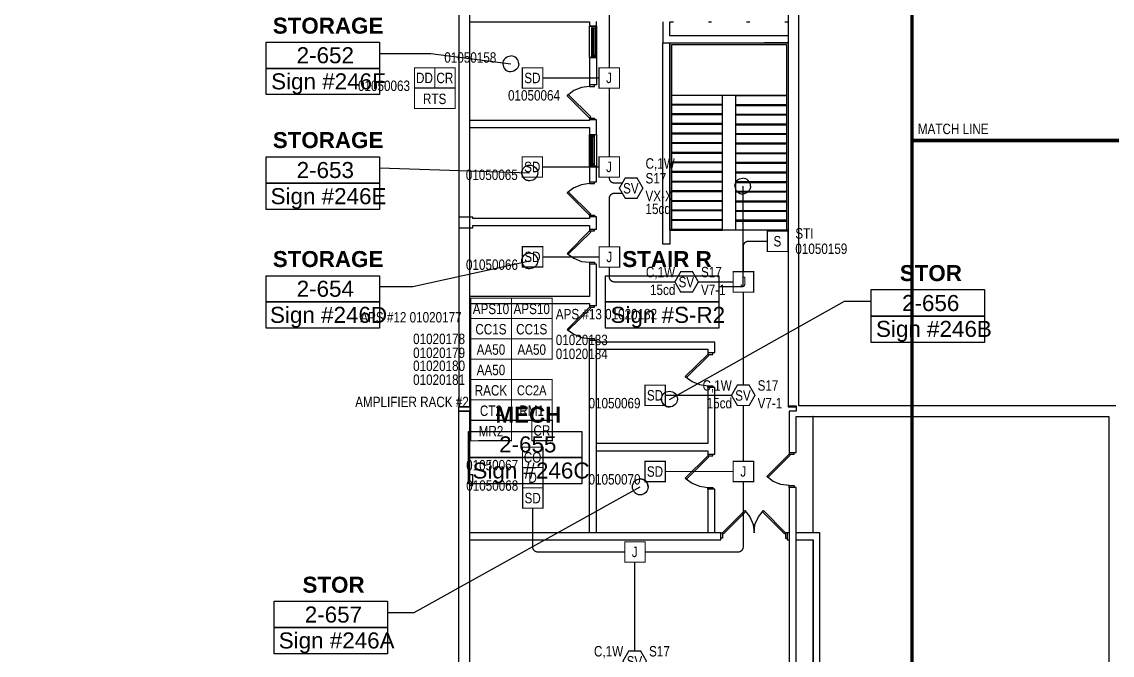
# Model space of a CAD drawing. Header units: inches. Extents: x 9349 to 17082, y 17684 to 25415.
# Drawn here: x 13051 to 14303, y 21791 to 22518 of the extents above; entities that cross this region are included whole.
import ezdxf
from ezdxf.enums import TextEntityAlignment as Align

# ---------------------------------------------------------------- set-up
doc = ezdxf.new("R2010")
doc.units = ezdxf.units.IN
doc.header["$LTSCALE"] = 0.25
doc.header["$MEASUREMENT"] = 0
for name, color, linetype in [('AMPLIFIER', 1, 'Continuous'), ('BACKGROUND', 8, 'Continuous'), ('CL-TEXT', 3, 'Continuous'), ('CO DETECTOR', 1, 'Continuous'), ('CONDUIT', 6, 'Continuous'), ('DUCT DETECTOR', 1, 'Continuous'), ('HEAT DETECTOR', 1, 'Continuous'), ('JUNCTION BOX', 1, 'Continuous'), ('MONITOR MODULE', 1, 'Continuous'), ('POWER SUPPLY', 1, 'Continuous'), ('PULL STATION', 1, 'Continuous'), ('RELAY MODULES', 1, 'Continuous'), ('REMOTE TEST STATION', 1, 'Continuous'), ('SIGNAL MODULE', 1, 'Continuous'), ('SMOKE DETECTOR', 1, 'Continuous'), ('SPEAKER STROBE', 1, 'Continuous')]:
    doc.layers.add(name, color=color, linetype=linetype)
doc.styles.add('Arial', font='arial.ttf', dxfattribs={"width": 0.8})
doc.styles.add('ESSCOE_TEXT', font='arial.ttf', dxfattribs={"width": 0.8, "height": 12})
doc.styles.add('PDF Arial', font='arial.ttf')
doc.styles.add('PDF Arial Bold', font='arialbd.ttf')

# ---------------------------------------------------------------- blocks, each defined once
blk = doc.blocks.new('SIGA-HRD')
at = {"layer": 'HEAT DETECTOR', "const_width": 1.3}
blk.add_lwpolyline([(-11.5, -11.7), (-11.5, 11.7), (11.9, 11.7), (11.9, -11.7)], close=True, dxfattribs=at)
at = {"layer": 'HEAT DETECTOR', "style": 'Arial', "width": 0.8}
blk.add_text('D', height=12, dxfattribs=at).set_placement((0, 0), align=Align.MIDDLE)
for tag, p in [('ADDRESS', (20.6, 9)), ('ZONE', (20.6, -8.6))]:
    blk.add_attdef(tag, text='', height=12, dxfattribs=at).set_placement(p, align=Align.MIDDLE_LEFT)
blk.add_attdef('SUBSCRIPT', text='', height=12, dxfattribs=at).set_placement((-16.6, -9), align=Align.MIDDLE_RIGHT)
blk = doc.blocks.new('SIGA-COD')
at = {"layer": 'CO DETECTOR', "const_width": 1.3}
blk.add_lwpolyline([(-11.5, -11.7), (-11.5, 11.7), (11.9, 11.7), (11.9, -11.7)], close=True, dxfattribs=at)
at = {"layer": 'CO DETECTOR', "style": 'Arial', "width": 0.8}
blk.add_text('CO', height=12, dxfattribs=at).set_placement((0, 0), align=Align.MIDDLE)
for tag, p in [('ADDRESS', (20.6, 9)), ('ZONE', (20.6, -8.6))]:
    blk.add_attdef(tag, text='', height=12, dxfattribs=at).set_placement(p, align=Align.MIDDLE_LEFT)
blk.add_attdef('SUBSCRIPT', text='', height=12, dxfattribs=at).set_placement((-16.6, -9), align=Align.MIDDLE_RIGHT)
blk = doc.blocks.new('SIGA-278')
at = {"layer": 'PULL STATION', "const_width": 1.3}
blk.add_lwpolyline([(-11.5, -11.7), (-11.5, 11.7), (11.9, 11.7), (11.9, -11.7)], close=True, dxfattribs=at)
at = {"layer": 'PULL STATION', "style": 'Arial', "width": 0.8}
blk.add_text('S', height=12, dxfattribs=at).set_placement((0, 0), align=Align.MIDDLE)
for tag, p in [('ADDRESS', (20.6, 9)), ('ZONE', (20.6, -8.6))]:
    blk.add_attdef(tag, text='', height=12, dxfattribs=at).set_placement(p, align=Align.MIDDLE_LEFT)
blk.add_attdef('SUBSCRIPT', text='', height=12, dxfattribs=at).set_placement((-16.6, -9), align=Align.MIDDLE_RIGHT)
blk = doc.blocks.new('SIGA-CR')
at = {"layer": 'RELAY MODULES', "const_width": 1.3}
blk.add_lwpolyline([(-11.5, -11.7), (-11.5, 11.7), (11.9, 11.7), (11.9, -11.7)], close=True, dxfattribs=at)
at = {"layer": 'RELAY MODULES', "style": 'Arial', "width": 0.8}
blk.add_text('CR', height=12, dxfattribs=at).set_placement((0, 0), align=Align.MIDDLE)
for tag, p in [('ADDRESS', (20.6, 9)), ('ZONE', (20.6, -8.6))]:
    blk.add_attdef(tag, text='', height=12, dxfattribs=at).set_placement(p, align=Align.MIDDLE_LEFT)
blk.add_attdef('SUBSCRIPT', text='', height=12, dxfattribs=at).set_placement((-16.6, -9), align=Align.MIDDLE_RIGHT)
blk = doc.blocks.new('SIGA-SD')
at = {"layer": 'DUCT DETECTOR', "const_width": 1.3}
blk.add_lwpolyline([(-11.5, -11.7), (-11.5, 11.7), (11.9, 11.7), (11.9, -11.7)], close=True, dxfattribs=at)
at = {"layer": 'DUCT DETECTOR', "style": 'Arial', "width": 0.8}
blk.add_text('DD', height=12, dxfattribs=at).set_placement((0, 0), align=Align.MIDDLE)
for tag, p in [('ADDRESS', (20.6, 9)), ('ZONE', (20.6, -8.6))]:
    blk.add_attdef(tag, text='', height=12, dxfattribs=at).set_placement(p, align=Align.MIDDLE_LEFT)
blk.add_attdef('SUBSCRIPT', text='', height=12, dxfattribs=at).set_placement((-16.6, -9), align=Align.MIDDLE_RIGHT)
blk = doc.blocks.new('SD-TRK')
at = {"layer": 'REMOTE TEST STATION', "const_width": 1.25}
blk.add_lwpolyline([(-23.2, 12.4), (23.6, 12.4), (23.6, -11), (-23.2, -11)], close=True, dxfattribs=at)
at = {"layer": 'REMOTE TEST STATION', "style": 'Arial', "width": 0.8}
blk.add_text('RTS', height=12, dxfattribs=at).set_placement((0, 0), align=Align.MIDDLE)
blk.add_attdef('DD_NUMBER', text='', height=12, dxfattribs=at).set_placement((29.5, 10.2), align=Align.MIDDLE_LEFT)
blk = doc.blocks.new('SIGA-RM1')
at = {"layer": 'MONITOR MODULE', "const_width": 1.25}
blk.add_lwpolyline([(-23.2, 12.4), (23.6, 12.4), (23.6, -11), (-23.2, -11)], close=True, dxfattribs=at)
at = {"layer": 'MONITOR MODULE', "style": 'Arial', "width": 0.8}
blk.add_text('RM1', height=12, dxfattribs=at).set_placement((0, 0), align=Align.MIDDLE)
blk = doc.blocks.new('SIGA-CT2')
at = {"layer": 'MONITOR MODULE', "const_width": 1.25}
blk.add_lwpolyline([(-23.2, 12.4), (23.6, 12.4), (23.6, -11), (-23.2, -11)], close=True, dxfattribs=at)
at = {"layer": 'MONITOR MODULE', "style": 'Arial', "width": 0.8}
blk.add_text('CT2', height=12, dxfattribs=at).set_placement((0, 0), align=Align.MIDDLE)
blk = doc.blocks.new('SIGA-CC2A')
at = {"layer": 'SIGNAL MODULE', "const_width": 1.25}
blk.add_lwpolyline([(-23.4, 11.7), (23.4, 11.7), (23.4, -11.7), (-23.4, -11.7)], close=True, dxfattribs=at)
at = {"layer": 'SIGNAL MODULE', "style": 'Arial', "width": 0.8}
blk.add_text('CC2A', height=11.4, dxfattribs=at).set_placement((-0.2, -0.7), align=Align.MIDDLE)
blk.add_attdef('ADDRESS', text='', height=12, dxfattribs=at).set_placement((29.3, 9.5), align=Align.MIDDLE_LEFT)
blk = doc.blocks.new('MR201-C')
at = {"layer": 'RELAY MODULES', "const_width": 1.25}
blk.add_lwpolyline([(-23.2, 12.4), (23.6, 12.4), (23.6, -11), (-23.2, -11)], close=True, dxfattribs=at)
at = {"layer": 'RELAY MODULES', "style": 'Arial', "width": 0.8}
blk.add_text('MR2', height=12, dxfattribs=at).set_placement((0, 0), align=Align.MIDDLE)
blk = doc.blocks.new('GC-S7VM')
at = {"layer": 'SPEAKER STROBE', "const_width": 1.46}
blk.add_lwpolyline([(13.8, 0.2), (7.1, 11.9), (-6.4, 11.9), (-13.2, 0.2), (-6.4, -11.5), (7.1, -11.5)], close=True, dxfattribs=at)
at = {"layer": 'SPEAKER STROBE', "style": 'Arial', "width": 0.8}
blk.add_text('SV', height=12, dxfattribs=at).set_placement((0, 0), align=Align.MIDDLE)
for tag, p in [('C', (-12.9, 11.5)), ('CANDELA', (-12.6, -8.8)), ('1/2W', (-12.6, -29.2))]:
    blk.add_attdef(tag, text='', height=12, dxfattribs=at).set_placement(p, align=Align.MIDDLE_RIGHT)
for tag, p in [('Speaker_Circuit', (16.8, 11.5)), ('Visual_Circuit', (16.8, -8.8))]:
    blk.add_attdef(tag, text='', height=12, dxfattribs=at).set_placement(p, align=Align.MIDDLE_LEFT)
blk = doc.blocks.new('SIGA-PD')
at = {"layer": 'SMOKE DETECTOR', "const_width": 1.3}
blk.add_lwpolyline([(-11.5, -11.7), (-11.5, 11.7), (11.9, 11.7), (11.9, -11.7)], close=True, dxfattribs=at)
at = {"layer": 'SMOKE DETECTOR', "style": 'Arial', "width": 0.8}
blk.add_text('SD', height=12, dxfattribs=at).set_placement((0, 0), align=Align.MIDDLE)
for tag, p in [('ADDRESS', (20.6, 9)), ('ZONE', (20.6, -8.6))]:
    blk.add_attdef(tag, text='', height=12, dxfattribs=at).set_placement(p, align=Align.MIDDLE_LEFT)
blk.add_attdef('SUBSCRIPT', text='', height=12, dxfattribs=at).set_placement((-16.6, -9), align=Align.MIDDLE_RIGHT)
blk = doc.blocks.new('APS10A')
at = {"layer": 'POWER SUPPLY', "const_width": 1.25}
blk.add_lwpolyline([(-23.2, 12.4), (23.6, 12.4), (23.6, -11), (-23.2, -11)], close=True, dxfattribs=at)
at = {"layer": 'POWER SUPPLY', "style": 'Arial', "width": 0.8}
blk.add_text('APS10', height=12, dxfattribs=at).set_placement((0, 0), align=Align.MIDDLE)
for tag, p in [('SUBSCRIPT', (27.6, 11)), ('PANEL_#', (27.6, -9.7))]:
    blk.add_attdef(tag, text='', height=12, dxfattribs=at).set_placement(p, align=Align.MIDDLE_LEFT)
blk = doc.blocks.new('SIGA-CC1S')
at = {"layer": 'SIGNAL MODULE', "const_width": 1.25}
blk.add_lwpolyline([(-23.2, 12.4), (23.6, 12.4), (23.6, -11), (-23.2, -11)], close=True, dxfattribs=at)
at = {"layer": 'SIGNAL MODULE', "style": 'Arial', "width": 0.8}
blk.add_text('CC1S', height=12, dxfattribs=at).set_placement((0, 0), align=Align.MIDDLE)
for tag, p in [('ADDRESS', (28.8, 11.6)), ('SUBSCRIPT', (28.8, -10.7))]:
    blk.add_attdef(tag, text='', height=12, dxfattribs=at).set_placement(p, align=Align.MIDDLE_LEFT)
blk = doc.blocks.new('SIGA-AA50')
at = {"layer": 'AMPLIFIER', "const_width": 1.25}
blk.add_lwpolyline([(-23.2, 12.4), (23.6, 12.4), (23.6, -11), (-23.2, -11)], close=True, dxfattribs=at)
at = {"layer": 'AMPLIFIER', "style": 'Arial', "width": 0.8}
blk.add_text('AA50', height=12, dxfattribs=at).set_placement((0, 0), align=Align.MIDDLE)
blk.add_attdef('SUBSCRIPT', text='', height=12, dxfattribs=at).set_placement((27.6, 11), align=Align.MIDDLE_LEFT)
blk = doc.blocks.new('JUNCTION BOX')
at = {"const_width": 1.3}
blk.add_lwpolyline([(-11.5, -11.7), (-11.5, 11.7), (11.9, 11.7), (11.9, -11.7)], close=True, dxfattribs=at)
at = {"style": 'Arial', "width": 0.8}
blk.add_text('J', height=12, dxfattribs=at).set_placement((0, 0), align=Align.MIDDLE)
blk.add_attdef('SUBSCRIPT', text='', height=12, dxfattribs=at).set_placement((-16.6, -9), align=Align.MIDDLE_RIGHT)

msp = doc.modelspace()

# ---------------------------------------------------------------- linework, layer by layer
at = {"lineweight": 0, "const_width": 4}
for points in [[(13382.7, 22966.6), (14072.9, 22966.6), (14072.9, 22377.4)], [(14072.9, 22382.2), (17079.8, 22382.2)], [(14072.9, 21077), (14072.9, 22382.2)]]:
    msp.add_lwpolyline(points, dxfattribs=at)
at = {"layer": 'BACKGROUND', "ltscale": 6.518304}
msp.add_lwpolyline([(12016.2, 22947.6), (13930.6, 22947.6), (13930.6, 22259.4)], dxfattribs=at)
at = {"layer": 'BACKGROUND', "ltscale": 2.183383}
msp.add_lwpolyline([(13930.6, 22947.6), (13930.6, 22076.5)], dxfattribs=at)
at = {"layer": 'BACKGROUND'}
for points in [[(13942.8, 22259.4), (13942.8, 22947.6)], [(13559.3, 22622), (13565.1, 22622), (13552.6, 22622), (13552.6, 22076.5)], [(13565.1, 22518.4), (13667.3, 22518.4), (13702.7, 22518.4), (13702.7, 22513.6)], [(13710.7, 22513.6), (13710.7, 22518.4), (13710.4, 22518.4)], [(13786.9, 22518.4), (13786.9, 22494.3)], [(13786.9, 22518.4), (13786.9, 22518.4)], [(13794.9, 22502.4), (13794.9, 22518.4), (13799.1, 22518.4)], [(13839.3, 22518.4), (13842.8, 22518.4)], [(13883, 22518.4), (13886.5, 22518.4)], [(13926.7, 22518.4), (13930.5, 22518.4), (13930.5, 22502.4)], [(13702.7, 22477.3), (13702.7, 22513.6), (13710.7, 22513.6), (13702.7, 22513.6), (13710.7, 22513.6), (13710.7, 22477.3), (13710.7, 22446.1), (13702.7, 22446.1)], [(13705.3, 22513.6), (13705.3, 22511.4)], [(13705.3, 22479.2), (13705.3, 22511.7), (13706.9, 22511.7), (13707.8, 22511.7), (13707.8, 22511.4), (13709.8, 22511.4)], [(13709.8, 22479.6), (13707.8, 22479.6), (13707.8, 22479.2), (13706.9, 22479.2), (13705.3, 22479.2), (13706.9, 22479.2), (13706.9, 22479.6), (13705.3, 22479.6), (13705.3, 22511.4), (13706.9, 22511.4), (13706.9, 22511.7), (13706.9, 22479.2), (13706.9, 22511.7), (13706.9, 22479.2), (13707.8, 22479.2), (13707.8, 22511.7), (13709.8, 22511.7), (13709.8, 22479.2)], [(13705.3, 22511.7), (13706.9, 22511.7), (13707.8, 22511.7), (13707.8, 22479.2), (13707.8, 22511.7)], [(13706.9, 22511.7), (13708.1, 22511.7), (13709.8, 22511.7)], [(13709.8, 22477.3), (13709.8, 22479.6), (13709.8, 22511.4), (13709.8, 22513.6)], [(13786.9, 22494.4), (13794.9, 22494.4), (13794.9, 22263.2), (13786.9, 22263.2), (13786.9, 22494.4), (13794.9, 22494.4), (13930.6, 22494.4), (13903.6, 22494.4), (13930.6, 22494.4)], [(13930.6, 22502.4), (13794.9, 22502.4)], [(13612.4, 22469.9), (13520.4, 22481.8), (13461.6, 22481.8)], [(13705.3, 22477.3), (13705.3, 22479.6)], [(13707.8, 22479.2), (13709.8, 22479.2), (13708.1, 22479.2), (13706.9, 22479.2)], [(13710.7, 22477.3), (13702.7, 22477.3), (13710.7, 22477.3), (13702.7, 22477.3), (13702.7, 22446.1), (13702.7, 22444.2), (13708.5, 22444.2), (13708.5, 22446.1)], [(13702.7, 22444.2), (13693.4, 22442.9), (13684.7, 22439.4), (13677, 22433.6), (13702.7, 22407.9), (13702.7, 22406), (13702.7, 22405), (13565.1, 22405)], [(13930.6, 22443.6), (13930.6, 22279.3)], [(13677, 22433.6), (13678.3, 22434.9), (13704, 22409.2), (13702.7, 22407.9), (13708.5, 22407.9), (13708.5, 22406)], [(13797.2, 22424.6), (13797.2, 22434.2), (13855.4, 22434.2), (13870.5, 22434.2), (13928.6, 22434.2)], [(13855.4, 22301.5), (13855.4, 22312.4), (13855.4, 22323.7), (13855.4, 22334.6), (13855.4, 22345.9), (13855.4, 22356.8), (13855.4, 22367.7), (13855.4, 22379), (13855.4, 22389.9), (13855.4, 22400.8), (13855.4, 22412.1), (13855.4, 22423), (13855.4, 22434.2)], [(13928.6, 22279.3), (13870.5, 22279.3), (13870.5, 22290.6), (13870.5, 22301.5), (13870.5, 22312.4), (13870.5, 22323.7), (13870.5, 22334.6), (13870.5, 22345.9), (13870.5, 22356.8), (13870.5, 22367.7), (13870.5, 22379), (13870.5, 22389.9), (13870.5, 22400.8), (13870.5, 22412.1), (13870.5, 22423), (13870.5, 22434.2)], [(13797.2, 22423), (13855.4, 22423)], [(13928.6, 22423), (13870.5, 22423)], [(13565.1, 22397), (13702.7, 22397), (13702.7, 22388.9), (13710.7, 22388.9), (13710.7, 22406), (13702.7, 22406)], [(13797.2, 22412.1), (13855.4, 22412.1)], [(13928.6, 22412.1), (13870.5, 22412.1)], [(13797.2, 22400.8), (13855.4, 22400.8)], [(13928.6, 22400.8), (13870.5, 22400.8)], [(13702.7, 22388.9), (13710.7, 22388.9), (13710.7, 22352.6), (13702.7, 22352.6), (13702.7, 22334.6), (13702.7, 22332.7), (13708.5, 22332.7), (13708.5, 22334.6)], [(13710.7, 22352.6), (13702.7, 22352.6), (13702.7, 22388.9), (13710.7, 22388.9)], [(13703.6, 22388.9), (13703.6, 22386.7), (13703.6, 22354.9), (13703.6, 22352.6)], [(13708.1, 22387.3), (13708.1, 22354.5), (13706.5, 22354.5), (13705.3, 22354.5), (13705.3, 22354.9), (13703.6, 22354.9)], [(13706.5, 22387.3), (13705.3, 22387.3), (13706.5, 22387.3), (13706.5, 22386.7), (13708.1, 22386.7), (13708.1, 22354.9), (13706.5, 22354.9), (13706.5, 22354.5), (13706.5, 22387.3), (13708.1, 22387.3), (13706.2, 22387.3), (13705.3, 22387.3), (13705.3, 22386.7), (13703.6, 22386.7)], [(13703.6, 22387.3), (13703.6, 22354.5)], [(13705.3, 22387.3), (13705.3, 22354.5)], [(13708.1, 22388.9), (13708.1, 22386.7)], [(13797.2, 22389.9), (13855.4, 22389.9)], [(13797.2, 22379), (13855.4, 22379)], [(13928.6, 22389.9), (13870.5, 22389.9)], [(13928.6, 22379), (13870.5, 22379)], [(13797.2, 22367.7), (13855.4, 22367.7)], [(13928.6, 22367.7), (13870.5, 22367.7)], [(13708.1, 22354.5), (13706.2, 22354.5), (13705.3, 22354.5), (13706.5, 22354.5)], [(13708.1, 22352.6), (13708.1, 22354.9)], [(13797.2, 22356.8), (13855.4, 22356.8)], [(13928.6, 22356.8), (13870.5, 22356.8)], [(13633.9, 22344.6), (13461.6, 22350.4)], [(13702.7, 22334.6), (13710.7, 22334.6), (13710.7, 22352.6), (13702.7, 22352.6)], [(13797.2, 22345.9), (13855.4, 22345.9)], [(13928.6, 22345.9), (13870.5, 22345.9)], [(13702.7, 22332.7), (13693.4, 22331.4), (13684.7, 22327.9), (13677, 22322.1), (13702.7, 22296.4), (13702.7, 22294.4), (13702.7, 22292.5), (13568.6, 22292.5), (13568.6, 22294.1), (13552.6, 22294.1), (13552.6, 22281.9), (13568.6, 22281.9), (13568.6, 22284.5), (13702.7, 22284.5), (13702.7, 22280.3), (13702.7, 22278.4), (13677, 22252.6), (13684.7, 22247.2), (13693.4, 22243.3), (13702.7, 22242.4), (13702.7, 22240.1), (13702.7, 22203.1), (13565.1, 22203.1)], [(13797.2, 22334.6), (13855.4, 22334.6)], [(13878.5, 22329.8), (13878.5, 22214.1), (13851.2, 22214.1)], [(13928.6, 22334.6), (13870.5, 22334.6)], [(13677, 22322.1), (13678.3, 22323.4), (13704, 22297.6), (13702.7, 22296.4), (13708.5, 22296.4), (13708.5, 22294.4)], [(13797.2, 22323.7), (13855.4, 22323.7)], [(13928.6, 22323.7), (13870.5, 22323.7)], [(13797.2, 22312.4), (13855.4, 22312.4)], [(13928.6, 22312.4), (13870.5, 22312.4)], [(13702.7, 22280.3), (13710.7, 22280.3), (13710.7, 22294.4), (13702.7, 22294.4)], [(13797.2, 22279.3), (13855.4, 22279.3), (13855.4, 22290.6), (13855.4, 22301.5), (13797.2, 22301.5)], [(13928.6, 22301.5), (13870.5, 22301.5)], [(13677, 22252.6), (13678.3, 22251.7), (13704, 22277.1), (13702.7, 22278.4), (13708.5, 22278.4), (13708.5, 22280.3)], [(13797.2, 22290.6), (13855.4, 22290.6)], [(13928.6, 22290.6), (13870.5, 22290.6)], [(13930.6, 22259.4), (13930.6, 22128.6), (13930.6, 22077.5), (13939.9, 22077.5), (13939.9, 22071.4), (13931.9, 22071.4), (13931.9, 22024.1), (13939.9, 22024.1), (13939.9, 22065.2), (14298.6, 22065.2), (14298.6, 21027.4), (13939.9, 21027.4)], [(14306.6, 22077.5), (13942.8, 22077.5), (13942.8, 22128.6), (13942.8, 22259.4)], [(13633.9, 22243.6), (13499.9, 22214.1), (13461.6, 22214.1)], [(13702.7, 22242.4), (13708.5, 22242.4), (13708.5, 22240.1)], [(13702.7, 22192.9), (13710.7, 22192.9), (13710.7, 22240.1), (13702.7, 22240.1)], [(13565.1, 22195.1), (13702.7, 22195.1), (13702.7, 22192.9), (13702.7, 22190.9), (13677, 22165.2), (13684.7, 22159.7), (13693.4, 22155.9), (13702.7, 22154.9)], [(13677, 22165.2), (13678.3, 22164.2), (13704, 22189.6), (13702.7, 22190.9), (13708.5, 22190.9), (13708.5, 22192.9)], [(13794.3, 22084.9), (13995.5, 22197.7), (14026, 22197.7)], [(13702.7, 21931.5), (13702.7, 22152.7), (13702.7, 22154.9), (13708.5, 22154.9), (13708.5, 22152.7)], [(13710.7, 22152.7), (13702.7, 22152.7)], [(13710.7, 22142.7), (13838.3, 22142.7), (13838.3, 22138.9), (13846.4, 22138.9), (13846.4, 22142.7), (13846.4, 22150.7), (13710.7, 22150.7)], [(13838.3, 22138.9), (13838.3, 22136.6), (13844.1, 22136.6), (13844.1, 22138.9)], [(13812.6, 22111.2), (13820.3, 22105.4), (13829, 22101.9), (13838.3, 22100.6)], [(13710.7, 22026), (13838.3, 22026), (13838.3, 22022.2), (13846.4, 22022.2), (13846.4, 22098.4), (13838.3, 22098.4), (13838.3, 22034.1), (13710.7, 22034.1)], [(13838.3, 22098.4), (13838.3, 22100.6), (13844.1, 22100.6), (13844.1, 22098.4)], [(13552.6, 21027.4), (13552.6, 22071.4), (13552.6, 22076.5), (13565.1, 22076.5), (13552.6, 22076.5)], [(13565.1, 22076.5), (13565.1, 22071.4), (13552.6, 22071.4), (13565.1, 22071.4)], [(13930.6, 22076.5), (13939.9, 22076.5)], [(13959.2, 21931.5), (13959.2, 22065.2), (13958.9, 22065.2)], [(13838.3, 22022.2), (13838.3, 22020.2), (13844.1, 22020.2), (13844.1, 22022.2)], [(13931.9, 22024.1), (13931.9, 22022.2), (13937.6, 22022.2), (13937.6, 22024.1)], [(13565.1, 21986.5), (13568.6, 21986.5), (13568.6, 21998.4), (13565.1, 21998.4)], [(13812.6, 21994.5), (13820.3, 21988.7), (13829, 21985.2), (13838.3, 21983.9)], [(13939.9, 21983.9), (13931.9, 21983.9), (13931.9, 21985.9), (13922.2, 21987.1), (13913.5, 21990.7), (13906.1, 21996.5)], [(13760.5, 21984.2), (13501.1, 21839.9), (13470.9, 21839.9)], [(13838.3, 21982), (13838.3, 21983.9), (13844.1, 21983.9), (13844.1, 21982)], [(13846.4, 21931.5), (13846.4, 21982), (13838.3, 21982), (13838.3, 21931.5)], [(13931.9, 21985.9), (13937.6, 21985.9), (13937.6, 21983.9)], [(13565.1, 21923.5), (13853.4, 21923.5), (13853.4, 21931.5), (13855.4, 21931.5), (13881.1, 21957.2), (13886.5, 21949.9), (13890.4, 21941.2), (13891.7, 21931.5), (13892.6, 21941.2), (13896.5, 21949.9), (13902.3, 21957.2)], [(13881.1, 21957.2), (13882, 21956), (13856.6, 21930.6), (13855.4, 21931.5), (13855.4, 21925.7), (13853.4, 21925.7)], [(13929.6, 21931.5), (13927.7, 21931.5), (13927.7, 21925.7), (13929.6, 21925.7)], [(13931.9, 21931.5), (13929.6, 21931.5), (13929.6, 21923.5), (13931.9, 21923.5)], [(13939.9, 21101.6), (13967.2, 21101.6), (13967.2, 21109.6), (13967.2, 21931.5), (13959.2, 21931.5), (13939.9, 21931.5)], [(13939.9, 21923.5), (13959.2, 21923.5), (13959.2, 21109.6), (13939.9, 21109.6)], [(13959.2, 21109.6), (13959.2, 21923.5)]]:
    msp.add_lwpolyline(points, dxfattribs=at)
at = {"layer": 'BACKGROUND', "ltscale": 0.615}
msp.add_lwpolyline([(13565.1, 22076.5), (13565.1, 22622)], dxfattribs=at)
at = {"layer": 'BACKGROUND'}
for points in [[(13331.4, 22464.8), (13331.4, 22495), (13461.6, 22495), (13461.6, 22464.8)], [(13794.9, 22424.6), (13794.9, 22279.3), (13794.9, 22494.4)], [(13797.2, 22312.4), (13797.2, 22323.7), (13797.2, 22334.6), (13797.2, 22345.9), (13797.2, 22356.8), (13797.2, 22367.7), (13797.2, 22379), (13797.2, 22389.9), (13797.2, 22400.8), (13797.2, 22412.1), (13797.2, 22423), (13797.2, 22424.6), (13797.2, 22492.4), (13928.6, 22492.4), (13928.6, 22443.6), (13928.6, 22434.2), (13928.6, 22423), (13928.6, 22412.1), (13928.6, 22400.8), (13928.6, 22389.9), (13928.6, 22379), (13928.6, 22367.7), (13928.6, 22356.8), (13928.6, 22345.9), (13928.6, 22334.6), (13928.6, 22323.7), (13928.6, 22312.4), (13928.6, 22301.5), (13928.6, 22290.6), (13928.6, 22279.3), (13930.6, 22279.3), (13794.9, 22279.3), (13797.2, 22279.3), (13797.2, 22290.6), (13797.2, 22301.5)], [(13331.4, 22434.9), (13331.4, 22464.8), (13461.6, 22464.8), (13461.6, 22434.9)], [(13705.3, 22387.3), (13703.6, 22387.3), (13705.3, 22387.3), (13705.3, 22354.5), (13703.6, 22354.5), (13705.3, 22354.5)], [(13706.2, 22354.5), (13706.2, 22387.3)], [(13331.4, 22333.3), (13331.4, 22363.5), (13461.6, 22363.5), (13461.6, 22333.3)], [(13331.4, 22303.1), (13331.4, 22333.3), (13461.6, 22333.3), (13461.6, 22303.1)], [(13331.4, 22197), (13331.4, 22226.9), (13461.6, 22226.9), (13461.6, 22197)], [(13721, 22197), (13721, 22226.9), (13851.2, 22226.9), (13851.2, 22197)], [(14026, 22180.6), (14026, 22210.9), (14156.2, 22210.9), (14156.2, 22180.6)], [(13331.4, 22166.8), (13331.4, 22197), (13461.6, 22197), (13461.6, 22166.8)], [(13721, 22166.8), (13721, 22197), (13851.2, 22197), (13851.2, 22166.8)], [(14026, 22150.4), (14026, 22180.6), (14156.2, 22180.6), (14156.2, 22150.4)], [(13839.6, 22135.3), (13813.9, 22109.9), (13812.6, 22111.2), (13838.3, 22136.6)], [(13563.8, 22018), (13563.8, 22048.2), (13694, 22048.2), (13694, 22018)], [(13563.8, 21988.1), (13563.8, 22018), (13694, 22018), (13694, 21988.1)], [(13839.6, 22019), (13813.9, 21993.2), (13812.6, 21994.5), (13838.3, 22020.2)], [(13932.8, 22020.9), (13907.4, 21995.2), (13906.1, 21996.5), (13931.9, 22022.2)], [(13926.4, 21930.6), (13901, 21956), (13902.3, 21957.2), (13927.7, 21931.5)], [(13340.8, 21822.9), (13340.8, 21853.1), (13470.9, 21853.1), (13470.9, 21822.9)], [(13340.8, 21792.7), (13340.8, 21822.9), (13470.9, 21822.9), (13470.9, 21792.7)]]:
    msp.add_lwpolyline(points, close=True, dxfattribs=at)
at = {"layer": 'BACKGROUND', "ltscale": 0.08}
for points in [[(13928.6, 22433.3), (13870.5, 22433.3)], [(13797.2, 22424), (13855.4, 22424)], [(13928.6, 22422), (13870.5, 22422)], [(13797.2, 22413), (13855.4, 22413)], [(13928.6, 22411.1), (13870.5, 22411.1)], [(13797.2, 22402.1), (13855.4, 22402.1)], [(13928.6, 22399.9), (13870.5, 22399.9)], [(13797.2, 22390.9), (13855.4, 22390.9)], [(13797.2, 22379.9), (13855.4, 22379.9)], [(13928.6, 22388.9), (13870.5, 22388.9)], [(13797.2, 22368.7), (13855.4, 22368.7)], [(13928.6, 22378), (13870.5, 22378)], [(13928.6, 22366.7), (13870.5, 22366.7)], [(13797.2, 22357.7), (13855.4, 22357.7)], [(13928.6, 22355.8), (13870.5, 22355.8)], [(13797.2, 22346.8), (13855.4, 22346.8)], [(13928.6, 22344.6), (13870.5, 22344.6)], [(13797.2, 22335.6), (13855.4, 22335.6)], [(13928.6, 22333.6), (13870.5, 22333.6)], [(13797.2, 22324.6), (13855.4, 22324.6)], [(13928.6, 22322.7), (13870.5, 22322.7)], [(13797.2, 22313.4), (13855.4, 22313.4)], [(13928.6, 22311.5), (13870.5, 22311.5)], [(13797.2, 22302.5), (13855.4, 22302.5)], [(13797.2, 22291.5), (13855.4, 22291.5)], [(13928.6, 22300.5), (13870.5, 22300.5)], [(13797.2, 22280.3), (13855.4, 22280.3)], [(13928.6, 22289.3), (13870.5, 22289.3)]]:
    msp.add_lwpolyline(points, dxfattribs=at)
at = {"layer": 'BACKGROUND'}
for points in [[(13624.9, 22344.9, 0.415242), (13633.9, 22335.9, -0.415242)], [(13624.9, 22244, 0.415242), (13633.9, 22235, -0.415242)], [(13785.3, 22085.2, 0.415242), (13794.3, 22076.2, -0.415242)], [(13769.9, 21984.6, 0.415242), (13760.9, 21993.6, -0.415242)]]:
    msp.add_lwpolyline(points, format="xyb", close=True, dxfattribs=at)
at = {"layer": 'BACKGROUND', "ltscale": 0.563333}
msp.add_lwpolyline([(13710.7, 21931.5), (13710.7, 22152.7)], dxfattribs=at)
at = {"layer": 'BACKGROUND', "ltscale": 3.441667}
msp.add_lwpolyline([(13565.1, 21027.4), (13565.1, 22071.4)], dxfattribs=at)
at = {"layer": 'BACKGROUND', "ltscale": 4.646667}
msp.add_lwpolyline([(13931.9, 21983.9), (13931.9, 21015.1)], dxfattribs=at)
at = {"layer": 'BACKGROUND', "ltscale": 4.22}
msp.add_lwpolyline([(13939.9, 21027.4), (13939.9, 21983.9)], dxfattribs=at)
at = {"layer": 'BACKGROUND', "ltscale": 0.713333}
msp.add_lwpolyline([(13853.4, 21931.5), (13565.1, 21931.5)], dxfattribs=at)
at = {"layer": 'BACKGROUND'}
for centre, start, end in [((13612.4, 22470.3), 359.8994, 90.1006), ((13612.3, 22470.2), 179.8994, 270.1006), ((13878.5, 22329.8), 179.8994, 270.1006), ((13878.5, 22329.8), 359.8994, 90.1006)]:
    msp.add_arc(centre, 8.98, start, end, dxfattribs=at)
for points in [[(13603.4, 22470.2), (13603.4, 22475.4), (13607.2, 22479.2), (13612.4, 22479.2)], [(13603.4, 22470.2), (13603.4, 22475.4), (13607.2, 22479.2), (13612.4, 22479.2)], [(13621.4, 22470.2), (13621.4, 22465.4), (13617.2, 22461.2), (13612.4, 22461.2)], [(13621.4, 22470.2), (13621.4, 22465.4), (13617.2, 22461.2), (13612.4, 22461.2)], [(13624.9, 22344.9), (13624.9, 22350), (13628.8, 22353.9), (13633.9, 22353.9)], [(13624.9, 22344.9), (13624.9, 22350), (13628.8, 22353.9), (13633.9, 22353.9)], [(13633.9, 22353.9), (13639, 22353.9), (13643.2, 22350), (13643.2, 22344.9)], [(13633.9, 22353.9), (13639, 22353.9), (13643.2, 22350), (13643.2, 22344.9)], [(13643.2, 22344.9), (13643.2, 22340.1), (13639, 22335.9), (13633.9, 22335.9)], [(13643.2, 22344.9), (13643.2, 22340.1), (13639, 22335.9), (13633.9, 22335.9)], [(13869.5, 22329.8), (13869.5, 22334.9), (13873.4, 22338.8), (13878.5, 22338.8)], [(13869.5, 22329.8), (13869.5, 22334.9), (13873.4, 22338.8), (13878.5, 22338.8)], [(13887.5, 22329.8), (13887.5, 22325), (13883.3, 22320.8), (13878.5, 22320.8)], [(13887.5, 22329.8), (13887.5, 22325), (13883.3, 22320.8), (13878.5, 22320.8)], [(13624.9, 22244), (13624.9, 22249.1), (13628.8, 22253), (13633.9, 22253)], [(13624.9, 22244), (13624.9, 22249.1), (13628.8, 22253), (13633.9, 22253)], [(13633.9, 22253), (13639, 22253), (13643.2, 22249.1), (13643.2, 22244)], [(13633.9, 22253), (13639, 22253), (13643.2, 22249.1), (13643.2, 22244)], [(13643.2, 22244), (13643.2, 22239.1), (13639, 22235), (13633.9, 22235)], [(13643.2, 22244), (13643.2, 22239.1), (13639, 22235), (13633.9, 22235)], [(13785.3, 22085.2), (13785.3, 22090.3), (13789.1, 22094.2), (13794.3, 22094.2)], [(13785.3, 22085.2), (13785.3, 22090.3), (13789.1, 22094.2), (13794.3, 22094.2)], [(13794.3, 22094.2), (13799.4, 22094.2), (13803.6, 22090.3), (13803.6, 22085.2)], [(13794.3, 22094.2), (13799.4, 22094.2), (13803.6, 22090.3), (13803.6, 22085.2)], [(13803.6, 22085.2), (13803.6, 22080.4), (13799.4, 22076.2), (13794.3, 22076.2)], [(13803.6, 22085.2), (13803.6, 22080.4), (13799.4, 22076.2), (13794.3, 22076.2)], [(13751.9, 21984.6), (13751.9, 21989.7), (13755.7, 21993.6), (13760.9, 21993.6)], [(13751.9, 21984.6), (13751.9, 21989.7), (13755.7, 21993.6), (13760.9, 21993.6)], [(13760.9, 21975.2), (13755.7, 21975.2), (13751.9, 21979.4), (13751.9, 21984.6)], [(13760.9, 21975.2), (13755.7, 21975.2), (13751.9, 21979.4), (13751.9, 21984.6)], [(13769.9, 21984.6), (13769.9, 21979.4), (13765.7, 21975.2), (13760.9, 21975.2)], [(13769.9, 21984.6), (13769.9, 21979.4), (13765.7, 21975.2), (13760.9, 21975.2)]]:
    msp.add_open_spline(points, degree=3, dxfattribs=at)
at = {"layer": 'CONDUIT', "lineweight": 0, "const_width": 1.5}
for points in [[(13725.3, 22507.1), (13725.3, 22568.7, 0.414214), (13719.3, 22574.7), (13655.6, 22574.7)], [(13725.3, 22340.1), (13725.3, 22339.3, 0.414214), (13731.3, 22333.3), (13740.3, 22333.3)], [(13740.3, 22321.6), (13731.3, 22321.6, 0.414214), (13725.3, 22315.6), (13725.3, 22260.1)], [(13879.1, 22231.5), (13879.1, 22260.5, -0.414214), (13885.1, 22266.5), (13906.8, 22266.5)], [(13725.3, 22236.7), (13725.3, 22225.8, 0.414214), (13731.3, 22219.8), (13800.6, 22219.8)], [(13879.1, 21990.4), (13879.1, 21915.7, -0.414214), (13873.1, 21909.7), (13766.4, 21909.7)], [(13637.3, 21959.9), (13637.3, 21915.7, 0.414214), (13643.3, 21909.7), (13743.1, 21909.7)]]:
    msp.add_lwpolyline(points, format="xyb", dxfattribs=at)
for points in [[(13725.3, 22465.7), (13725.3, 22507.1)], [(13649, 22454.1), (13713.6, 22454.1)], [(13725.3, 22442.4), (13725.3, 22363.5)], [(13648.8, 22351.8), (13713.6, 22351.8)], [(13649, 22248.4), (13713.8, 22248.4)], [(13827.6, 22219.8), (13867.6, 22219.8)], [(13879.1, 22208.1), (13879.1, 22101.3)], [(13789.7, 22089.6), (13865.6, 22089.6)], [(13879.1, 22077.9), (13879.1, 22013.8)], [(13789.7, 22002.1), (13867.6, 22002.1)], [(13754.6, 21898), (13754.6, 21796.1)]]:
    msp.add_lwpolyline(points, dxfattribs=at)
at = {"layer": 'MONITOR MODULE', "const_width": 1.25}
msp.add_lwpolyline([(13566.3, 22107.7), (13613.1, 22107.7), (13613.1, 22084.3), (13566.3, 22084.3)], close=True, dxfattribs=at)

# ---------------------------------------------------------------- block references
at = {"layer": 'AMPLIFIER'}
for p in [(13589.5, 22142.1), (13636.3, 22142.1), (13589.5, 22118.7)]:
    msp.add_blockref('SIGA-AA50', p, dxfattribs=at)
at = {"layer": 'CO DETECTOR'}
msp.add_blockref('SIGA-COD', (13637.3, 22018.4), dxfattribs=at).add_auto_attribs({'SUBSCRIPT': '01050067'})
at = {"layer": 'CONDUIT', "lineweight": 0}
msp.add_blockref('SIGA-CC2A', (13636.5, 22096), dxfattribs=at)
at = {"layer": 'DUCT DETECTOR'}
msp.add_blockref('SIGA-SD', (13513.2, 22454), dxfattribs=at).add_auto_attribs({'SUBSCRIPT': '01050063'})
at = {"layer": 'HEAT DETECTOR'}
msp.add_blockref('SIGA-HRD', (13637.4, 21995), dxfattribs=at).add_auto_attribs({'SUBSCRIPT': '01050068'})
at = {"layer": 'JUNCTION BOX'}
for p in [(13725.1, 22454), (13725.1, 22351.8), (13725.3, 22248.4), (13879.1, 22219.8), (13879.1, 22002.1), (13754.6, 21909.7)]:
    msp.add_blockref('JUNCTION BOX', p, dxfattribs=at)
at = {"layer": 'MONITOR MODULE'}
for name, p in [('SIGA-CT2', (13589.5, 22071.9)), ('SIGA-RM1', (13636.3, 22071.9))]:
    msp.add_blockref(name, p, dxfattribs=at)
at = {"layer": 'POWER SUPPLY'}
ref = msp.add_blockref('APS10A', (13589.5, 22188.8), dxfattribs=at)
ref.add_attrib('PANEL_#', 'APS #12 01020177', dxfattribs={"height": 12, "style": 'Arial', "width": 0.8}).set_placement((13439.5, 22179.2), align=Align.MIDDLE_LEFT)
ref = msp.add_blockref('APS10A', (13636.3, 22188.8), dxfattribs=at)
ref.add_attrib('SUBSCRIPT', 'APS #13 01020182', dxfattribs={"height": 12, "style": 'Arial', "width": 0.8}).set_placement((13663.9, 22182.8), align=Align.MIDDLE_LEFT)
at = {"layer": 'PULL STATION'}
msp.add_blockref('SIGA-278', (13918.3, 22266.5), dxfattribs=at).add_auto_attribs({'ADDRESS': 'STI', 'ZONE': '01050159'})
at = {"layer": 'RELAY MODULES'}
ref = msp.add_blockref('SIGA-CR', (13536.6, 22454), dxfattribs=at)
ref.add_attrib('ZONE', '01050158', dxfattribs={"height": 12, "style": 'Arial', "width": 0.8}).set_placement((13536, 22477.5), align=Align.MIDDLE_LEFT)
at = {"layer": 'RELAY MODULES', "rotation": 0.1481374579429072}
msp.add_blockref('MR201-C', (13589.6, 22048.5), dxfattribs=at)
at = {"layer": 'RELAY MODULES'}
msp.add_blockref('SIGA-CR', (13648, 22049.2), dxfattribs=at)
at = {"layer": 'REMOTE TEST STATION'}
msp.add_blockref('SD-TRK', (13524.9, 22430), dxfattribs=at)
at = {"layer": 'SIGNAL MODULE'}
for p in [(13589.5, 22165.5), (13636.3, 22165.5)]:
    msp.add_blockref('SIGA-CC1S', p, dxfattribs=at)
at = {"layer": 'SMOKE DETECTOR'}
ref = msp.add_blockref('SIGA-PD', (13637.1, 22454), dxfattribs=at)
ref.add_attrib('ADDRESS', '01050064', dxfattribs={"height": 12, "style": 'Arial', "width": 0.8}).set_placement((13609.1, 22434), align=Align.MIDDLE_LEFT)
for p, values in [((13636.9, 22351.8), {'SUBSCRIPT': '01050065'}), ((13637.1, 22248.6), {'SUBSCRIPT': '01050066'}), ((13777.8, 22089.6), {'SUBSCRIPT': '01050069'}), ((13777.8, 22002.1), {'SUBSCRIPT': '01050070'})]:
    msp.add_blockref('SIGA-PD', p, dxfattribs=at).add_auto_attribs(values)
msp.add_blockref('SIGA-PD', (13637.4, 21971.6), dxfattribs=at)
at = {"layer": 'SPEAKER STROBE'}
ref = msp.add_blockref('GC-S7VM', (13750.1, 22327.3), dxfattribs=at)
ref.add_attrib('C', 'C,1W', dxfattribs={"height": 12, "style": 'Arial', "width": 0.8}).set_placement((13800.5, 22355.8), align=Align.MIDDLE_RIGHT)
ref.add_attrib('Speaker_Circuit', 'S17', dxfattribs={"height": 12, "style": 'Arial', "width": 0.8}).set_placement((13766.9, 22338.8), align=Align.MIDDLE_LEFT)
ref.add_attrib('Visual_Circuit', 'VX-X', dxfattribs={"height": 12, "style": 'Arial', "width": 0.8}).set_placement((13766.9, 22318.5), align=Align.MIDDLE_LEFT)
ref.add_attrib('CANDELA', '15cd', dxfattribs={"height": 12, "style": 'Arial', "width": 0.8}).set_placement((13796, 22303.7), align=Align.MIDDLE_RIGHT)
for p, values in [((13813.8, 22219.6), {'C': 'C,1W', 'Speaker_Circuit': 'S17', 'Visual_Circuit': 'V7-1', 'CANDELA': '15cd'}), ((13878.8, 22089.4), {'C': 'C,1W', 'Speaker_Circuit': 'S17', 'Visual_Circuit': 'V7-1', 'CANDELA': '15cd'}), ((13754.2, 21784.2), {'C': 'C,1W', 'Speaker_Circuit': 'S17', 'Visual_Circuit': 'V7-1', 'CANDELA': '75cd'})]:
    msp.add_blockref('GC-S7VM', p, dxfattribs=at).add_auto_attribs(values)

# ---------------------------------------------------------------- texts
at = {"lineweight": 0, "style": 'ESSCOE_TEXT', "width": 0.8}
msp.add_text('MATCH LINE', height=12, dxfattribs=at).set_placement((14079.5, 22389.5))
at = {"layer": 'AMPLIFIER', "style": 'ESSCOE_TEXT', "width": 0.8}
for s, p in [('01020178', (13559.8, 22154.4)), ('01020183', (13723.6, 22153.2)), ('01020179', (13559.8, 22138.4)), ('01020184', (13723.6, 22137.2)), ('01020180', (13559.8, 22123.5)), ('01020181', (13559.8, 22107.5))]:
    msp.add_text(s, height=12, dxfattribs=at).set_placement(p, align=Align.MIDDLE_RIGHT)
at = {"layer": 'BACKGROUND', "attachment_point": 7}
for s, insert, char_height, style in [('STORAGE', (13339.1, 22504.6), 18.38, 'PDF Arial Bold'), ('2-652', (13366.5, 22470.6), 18.41, 'PDF Arial'), ('Sign #246F', (13337.2, 22435.3), 18.41, 'PDF Arial'), ('STORAGE', (13339.1, 22373.2), 18.38, 'PDF Arial Bold'), ('2-653', (13366.5, 22338.8), 18.41, 'PDF Arial'), ('Sign #246E', (13336.6, 22303.5), 18.41, 'PDF Arial'), ('STORAGE', (13339.1, 22236.6), 18.38, 'PDF Arial Bold'), ('STAIR R', (13740.3, 22236.6), 18.38, 'PDF Arial Bold'), ('STOR', (14058.8, 22220.5), 18.38, 'PDF Arial Bold'), ('2-654', (13366.5, 22202.5), 18.41, 'PDF Arial'), ('2-656', (14061.4, 22186.1), 18.41, 'PDF Arial'), ('Sign #246D', (13335.9, 22167.2), 18.41, 'PDF Arial'), ('Sign #S-R2', (13726.8, 22167.2), 18.41, 'PDF Arial'), ('Sign #246B', (14031.5, 22151.1), 18.41, 'PDF Arial'), ('MECH', (13594.7, 22057.9), 18.38, 'PDF Arial Bold'), ('2-655', (13598.9, 22023.8), 18.41, 'PDF Arial'), ('Sign #246C', (13568.3, 21988.5), 18.41, 'PDF Arial'), ('STOR', (13373.2, 21862.7), 18.38, 'PDF Arial Bold'), ('2-657', (13375.8, 21828.4), 18.41, 'PDF Arial'), ('Sign #246A', (13345.9, 21793.4), 18.41, 'PDF Arial')]:
    msp.add_mtext(s, dxfattribs=dict(at, insert=insert, char_height=char_height, style=style))
at = {"layer": 'CL-TEXT', "style": 'Arial', "width": 0.8}
msp.add_text('AMPLIFIER RACK #2', height=12, dxfattribs=at).set_placement((13433.7, 22082), align=Align.MIDDLE_LEFT)
at = {"layer": 'MONITOR MODULE', "style": 'Arial', "width": 0.8}
msp.add_text('RACK', height=12, rotation=360, dxfattribs=at).set_placement((13589.5, 22095.3), align=Align.MIDDLE)

doc.saveas('drawing.dxf')
